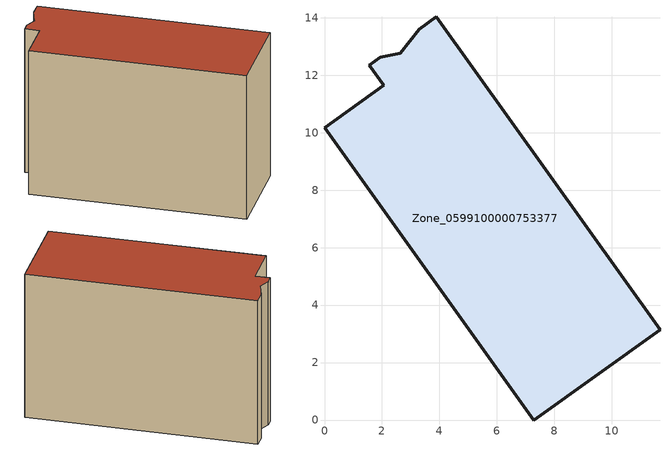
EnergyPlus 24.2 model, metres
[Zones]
Zone_0599100000753377
 floor ground (C_G): 1.94,12.63 2.64,12.76 3.3,13.6 3.89,14.03 11.68,3.14 7.28,0 0,10.18 2.06,11.65 1.56,12.36 z0
 wall outside (C_F): 7.28,0 11.68,3.14 3.89,14.03 3.3,13.6 2.64,12.76 1.94,12.63 1.56,12.36 2.06,11.65 0,10.18 7.28,0 z0:8.96
 roof outside (C_R): 3.3,13.6 2.64,12.76 1.94,12.63 1.56,12.36 2.06,11.65 0,10.18 7.28,0 11.68,3.14 3.89,14.03 z8.96
[BUILDING]
Pand.0599100000753377: North Axis=0; Terrain=City; Loads Convergence Tolerance Value=0.04; Temperature Convergence Tolerance Value=0.4; Solar Distribution=FullExterior; Maximum Number of Warmup Days=25; Minimum Number of Warmup Days=1
[Site:Location]
Rotterdam.The.Hague.AP_ZH_NLD Design_Conditions: Latitude=51.96; Longitude=4.45; Time Zone=1; Elevation=-4.5
[SITE:GROUNDTEMPERATURE:BUILDINGSURFACE]
18, 18, 18, 18, 18, 18, 18, 18, 18, 18, 18, 18
[MATERIAL] Thermal Absorptance=0.9; Solar Absorptance=0.7; Visible Absorptance=0.7
Name | Roughness | Thickness | Conductivity | Density | Specific Heat
G.TI.2006-2014 | MediumSmooth | 0.15 | 0.06 | 540 | 1210
F.TI.2006-2014 | Rough | 0.3 | 0.12 | 1920 | 840
R.TI.2006-2014 | MediumRough | 0.2 | 0.08 | 1500 | 1000
[CONSTRUCTION]
C_G: G.TI.2006-2014
C_F: F.TI.2006-2014
C_R: R.TI.2006-2014
[ZONE]
Zone_0599100000753377: Type=1; Multiplier=1; Ceiling Height=Autocalculate; Volume=Autocalculate; Floor Area=autocalculate; Part of Total Floor Area=Yes
[ZONEINFILTRATION:DESIGNFLOWRATE]
Infil_Zone_0599100000753377: Zone or ZoneList or Space or SpaceList=Zone_0599100000753377; Schedule=AlwaysOn; Design Flow Rate Calculation Method=Flow/Area; Flow Rate per Floor Area=0.0015; Constant Term Coefficient=1; Temperature Term Coefficient=0; Velocity Term Coefficient=0; Velocity Squared Term Coefficient=0
[HVACTEMPLATE:ZONE:IDEALLOADSAIRSYSTEM]
Zone_0599100000753377: Maximum Heating Supply Air Temperature=50; Minimum Cooling Supply Air Temperature=13; Maximum Heating Supply Air Humidity Ratio=0.0156; Minimum Cooling Supply Air Humidity Ratio=0.0077; Heating Limit=NoLimit; Cooling Limit=NoLimit; Dehumidification Control Type=ConstantSensibleHeatRatio; Cooling Sensible Heat Ratio=0.7; Dehumidification Setpoint=60; Humidification Control Type=None; Humidification Setpoint=30; Outdoor Air Method=None; Outdoor Air Flow Rate per Person=0.00944; Outdoor Air Flow Rate per Zone Floor Area=0; Outdoor Air Flow Rate per Zone=0; Demand Controlled Ventilation Type=None; Outdoor Air Economizer Type=NoEconomizer; Heat Recovery Type=None; Sensible Heat Recovery Effectiveness=0.7; Latent Heat Recovery Effectiveness=0.65
[ZONECONTROL:THERMOSTAT]
ThermostatControl_Zone_0599100000753377: Zone or ZoneList=Zone_0599100000753377; Control Type Schedule=DualSetpointControlType; Control 1=Thermostat_Zone_0599100000753377; Temperature Difference Between Cutout And Setpoint=0
[THERMOSTATSETPOINT:DUALSETPOINT]
Thermostat_Zone_0599100000753377: Heating Setpoint Temperature Schedule=HeatingSetpoint_Zone_0599100000753377; Cooling Setpoint Temperature Schedule=CoolingSetpoint_Zone_0599100000753377
[SCHEDULE:COMPACT]
HeatingSetpoint_Zone_0599100000753377: Through: 12/31, For: AllDays, Until: 24:00, 21
CoolingSetpoint_Zone_0599100000753377: Through: 12/31, For: AllDays, Until: 24:00, 24
DualSetpointControlType: Through: 12/31, For: AllDays, Until: 24:00, 4
AlwaysOn: Through: 12/31, For: AllDays, Until: 24:00, 1
